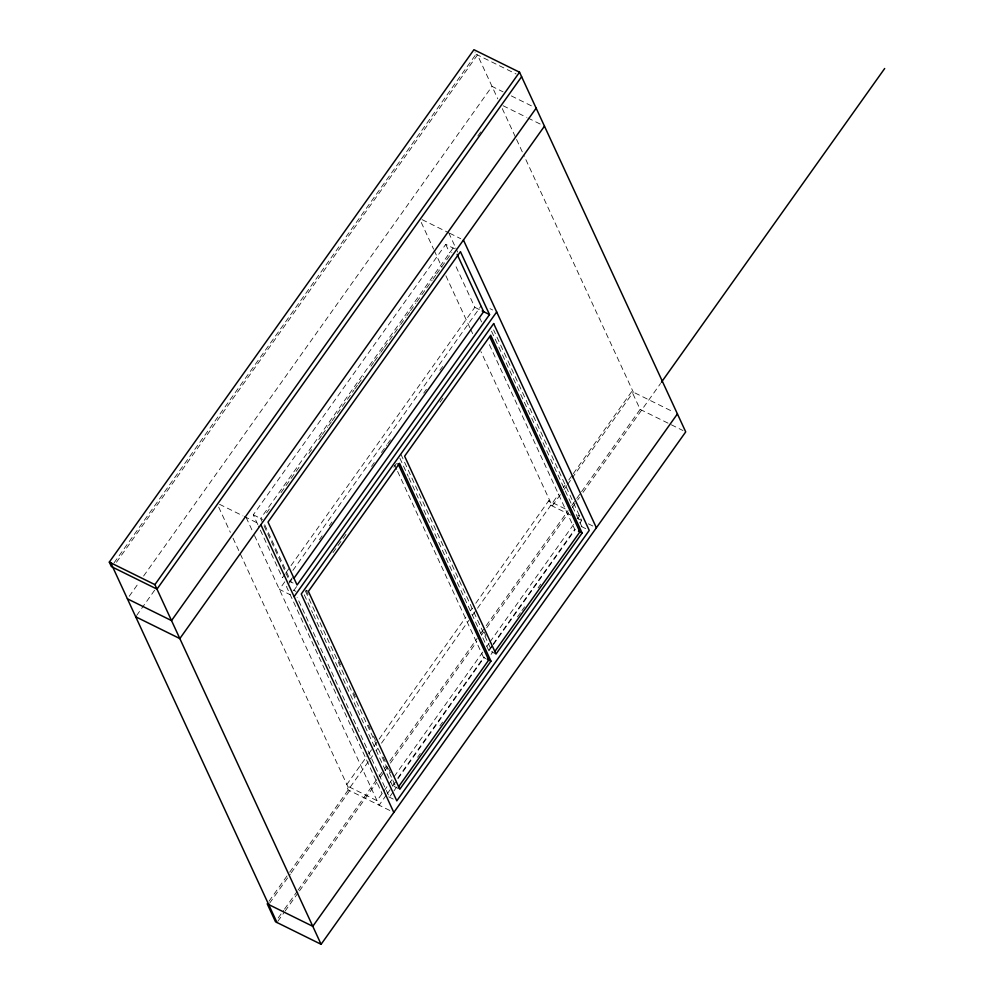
<?xml version="1.0" encoding="UTF-8"?>
<svg xmlns="http://www.w3.org/2000/svg" width="994" height="994" viewBox="0 0 994 994"><rect width="100%" height="100%" fill="white"/><g stroke="black" fill="none" stroke-linecap="round" stroke-linejoin="round"><path stroke-width="0.75" stroke-dasharray="4.97 3.73" d="M114.086 562.815L476.014 54.198L474.983 51.949M116.46 562.269L477.48 54.919L497.783 98.841M129.208 596.276L139.11 582.36M143.608 576.035L492.03 86.391L503.063 91.846M136.613 615.522L154.617 590.225M477.828 136.004L482.326 129.68M257.819 524.608L253.296 514.817L445.734 244.387L454.569 248.736M453.09 248.015L260.652 518.458L262.59 522.645M266.616 512.854L269.312 509.065M281.004 492.639L298.995 467.366M308.885 453.463L311.582 449.673M318.776 439.559L321.472 435.77M322.379 434.515L327.772 426.923M328.666 425.668L331.362 421.866M332.269 420.611L353.852 390.282M354.746 389.014L357.442 385.225M358.349 383.957L363.742 376.378M370.936 366.264L373.632 362.475M374.527 361.207L379.932 353.628M380.826 352.361L383.522 348.571M384.417 347.316L399.712 325.833M400.607 324.566L405.999 316.987M406.906 315.719L409.603 311.93M410.497 310.662L415.902 303.083M416.797 301.816L425.792 289.179M426.687 287.912L432.079 280.333M432.986 279.065L435.683 275.276M436.577 274.009L451.872 252.526M285.079 573.973L282.383 577.762L258.465 526.012M285.974 572.706L474.821 307.332L454.792 263.969M284.793 581.788L279.401 589.38L290.099 594.66M292.895 570.394L481.071 305.966M292.435 577.601L289.739 581.391L263.236 524.049M319.409 539.692L322.106 535.903M329.3 525.789L331.996 521.999M371.57 466.397L374.266 462.608M381.46 452.494L386.852 444.914M387.759 443.647L390.456 439.857M423.73 393.102L426.426 389.313M439.907 370.352L442.616 366.562M291.938 579.179L286.533 586.758L382.094 793.572M293.889 590.386L296.585 586.597M332.99 552.627L346.397 533.79M393.761 467.23L396.444 463.465M440.069 402.16L443.659 397.115M389.81 810.47L348.223 789.932L346.148 785.434L367.755 755.08M368.65 753.812L373.16 747.488M374.055 746.221L465.888 617.162M470.386 610.838L472.187 608.316M475.791 603.246L548.713 500.765L567.524 510.046M269.001 901.272L288.807 873.44M289.701 872.173L372.539 755.775M376.13 750.719L377.931 748.184M381.534 743.127L468.87 620.393M472.473 615.336L558.901 493.881M563.399 487.545L565.201 485.022M568.804 479.953L572.407 474.896M573.302 473.629L631.824 391.4L673.286 411.864M269.573 903.26L290.273 874.161M291.18 872.906L349.702 790.665L232.956 538.015M560.367 494.602L552.266 505.983L480.922 351.59M563.971 489.545L566.667 485.743M567.574 484.476L571.177 479.419M572.072 478.151L633.29 392.121L524.981 157.711M278.208 917.996L283.613 910.405M284.508 909.137L297.119 891.419M298.014 890.164L378.142 777.556M379.037 776.289L383.547 769.965M384.442 768.697L386.244 766.163M389.847 761.106L477.182 638.384M480.773 633.315L485.283 626.99M486.178 625.735L568.108 510.593M571.712 505.536L580.707 492.887M581.614 491.62L640.136 409.379L631.824 391.4M277.873 921.252L284.185 912.393M285.079 911.125L298.585 892.152M299.48 890.885L376.912 782.079M380.516 777.01L384.119 771.953M385.013 770.685L389.511 764.361M390.418 763.094L476.847 641.639M481.344 635.315L483.146 632.78M486.749 627.723L568.68 512.581M572.283 507.524L576.781 501.2M577.676 499.932L579.477 497.398M583.08 492.341L660.513 383.535M482.811 652.039L377.037 800.692L346.148 785.434M486.874 646.336L489.11 643.193M490.005 641.925L574.209 523.602M577.8 518.545L579.601 516.01L575.576 514.022M398.569 788.615L392.444 785.595L394.233 783.073M397.799 778.053L483.593 657.494L397.376 470.895M496.018 654.002L488.663 650.374L492.254 645.33M493.148 644.075L574.756 529.38L488.539 342.781M386.318 795.063L379.112 805.19L253.184 532.66M387.213 793.796L391.723 787.472M392.618 786.204L397.115 779.88M398.022 778.613L484.451 657.158M488.949 650.834L492.552 645.765M493.446 644.497L575.377 529.367M579.887 523.043L581.676 520.508L493.62 329.933M417.567 757.266L420.251 753.502M439.907 725.869L442.591 722.104M517.452 616.901L521.03 611.857M521.937 610.602L524.621 606.812M538.077 587.914L540.761 584.137M393.052 792.143L389.449 797.2L297.144 597.419M393.947 790.889L396.643 787.099M491.073 654.4L492.862 651.878M476.014 54.198L516.097 73.978M511.338 95.921L533.393 106.818M503.101 105.737L526.534 117.317M527.913 117.988L541.705 124.797M422.065 219.612L448.269 232.546M449.648 233.23L460.756 238.709M489.992 308.662L492.664 309.991M474.821 307.332L480.177 309.966M640.136 409.379L682.965 430.526M570.941 515.203L550.8 505.263L548.713 500.765M577.092 518.247L582.596 520.968M588.373 523.813L593.716 526.46M581.229 526.435L588.026 529.79M253.296 514.817L262.664 519.44M219.5 504.281L242.934 515.849M244.313 516.532L258.192 523.378M483.593 657.494L486.054 658.699M289.068 581.068L293.081 583.043M305.941 590.188L308.388 591.393M293.218 590.063L295.901 591.38M388.791 796.877L396.805 800.829M502.281 108.594L515.898 138.067M516.557 139.471L524.335 156.306M448.729 232.77L455.115 246.599M455.761 247.991L457.675 252.141M491.533 331.201L535.095 425.469M535.741 426.873L550.042 457.824M550.688 459.228L581.9 526.758M445.734 244.387L449.623 252.774M479.63 317.72L481.581 321.944M421.257 222.457L433.583 249.121M434.229 250.525L442.007 267.374M445.896 275.798L469.901 327.734M470.547 329.138L473.144 334.742M484.09 631.873L486.029 636.073M400.93 454.357L492.341 652.188M399.849 458.159L408.273 476.399M408.919 477.803L423.183 508.667M423.829 510.071L438.093 540.935M438.739 542.339L453.003 573.203M453.649 574.607L488.663 650.374M394.78 465.279L396.73 469.491M306.177 590.312L308.128 594.524M338.594 660.463L340.544 664.663M353.504 692.731L355.454 696.943M368.414 724.999L370.364 729.211M373.607 736.219L375.546 740.431M383.324 757.266L385.274 761.479M388.517 768.486L390.456 772.698M305.357 590.983L396.121 787.41M304.276 594.785L312.7 613.025M313.346 614.429L327.61 645.292M328.256 646.696L342.52 677.56M343.166 678.964L392.444 785.595M264.715 524.77L291.205 582.124M246.152 517.439L252.551 531.281M218.692 507.126L230.359 532.399"/><path stroke-width="1.49" d="M521.614 76.712L156.99 589.119L111.39 566.605L109.315 562.107L473.939 49.7L519.539 72.214L685.723 431.893L321.099 944.3L275.512 921.786L267.2 903.807L312.787 926.321L677.423 413.902M321.099 944.3L154.902 584.621L519.539 72.214M536.151 108.184L171.527 620.591L127.406 598.81M544.463 126.163L179.839 638.57L135.718 616.789M293.901 578.334L483.643 311.681L457.153 254.34M489.533 314.589L297.094 585.031L268.007 522.086L460.446 251.644L489.533 314.589L482.177 310.96M294.1 596.636L496.677 311.967M661.408 382.268L884.685 68.499M398.482 786.875L488.75 660.028L397.985 463.614M494.701 651.654L579.9 531.927L489.793 336.904M490.949 661.122L399.799 789.224L308.388 591.393L399.538 463.291L490.949 661.122L487.271 659.308M582.111 533.02L496.018 654.002L404.608 456.184L490.701 335.189L582.111 533.02L578.433 531.206M109.315 562.107L154.902 584.621M463.44 240.026L596.388 527.777M260.863 524.708L393.823 812.446M110.781 562.84L276.978 922.519M493.683 323.584L301.244 594.014L396.805 800.829L589.243 530.398L493.683 323.584"/></g></svg>
